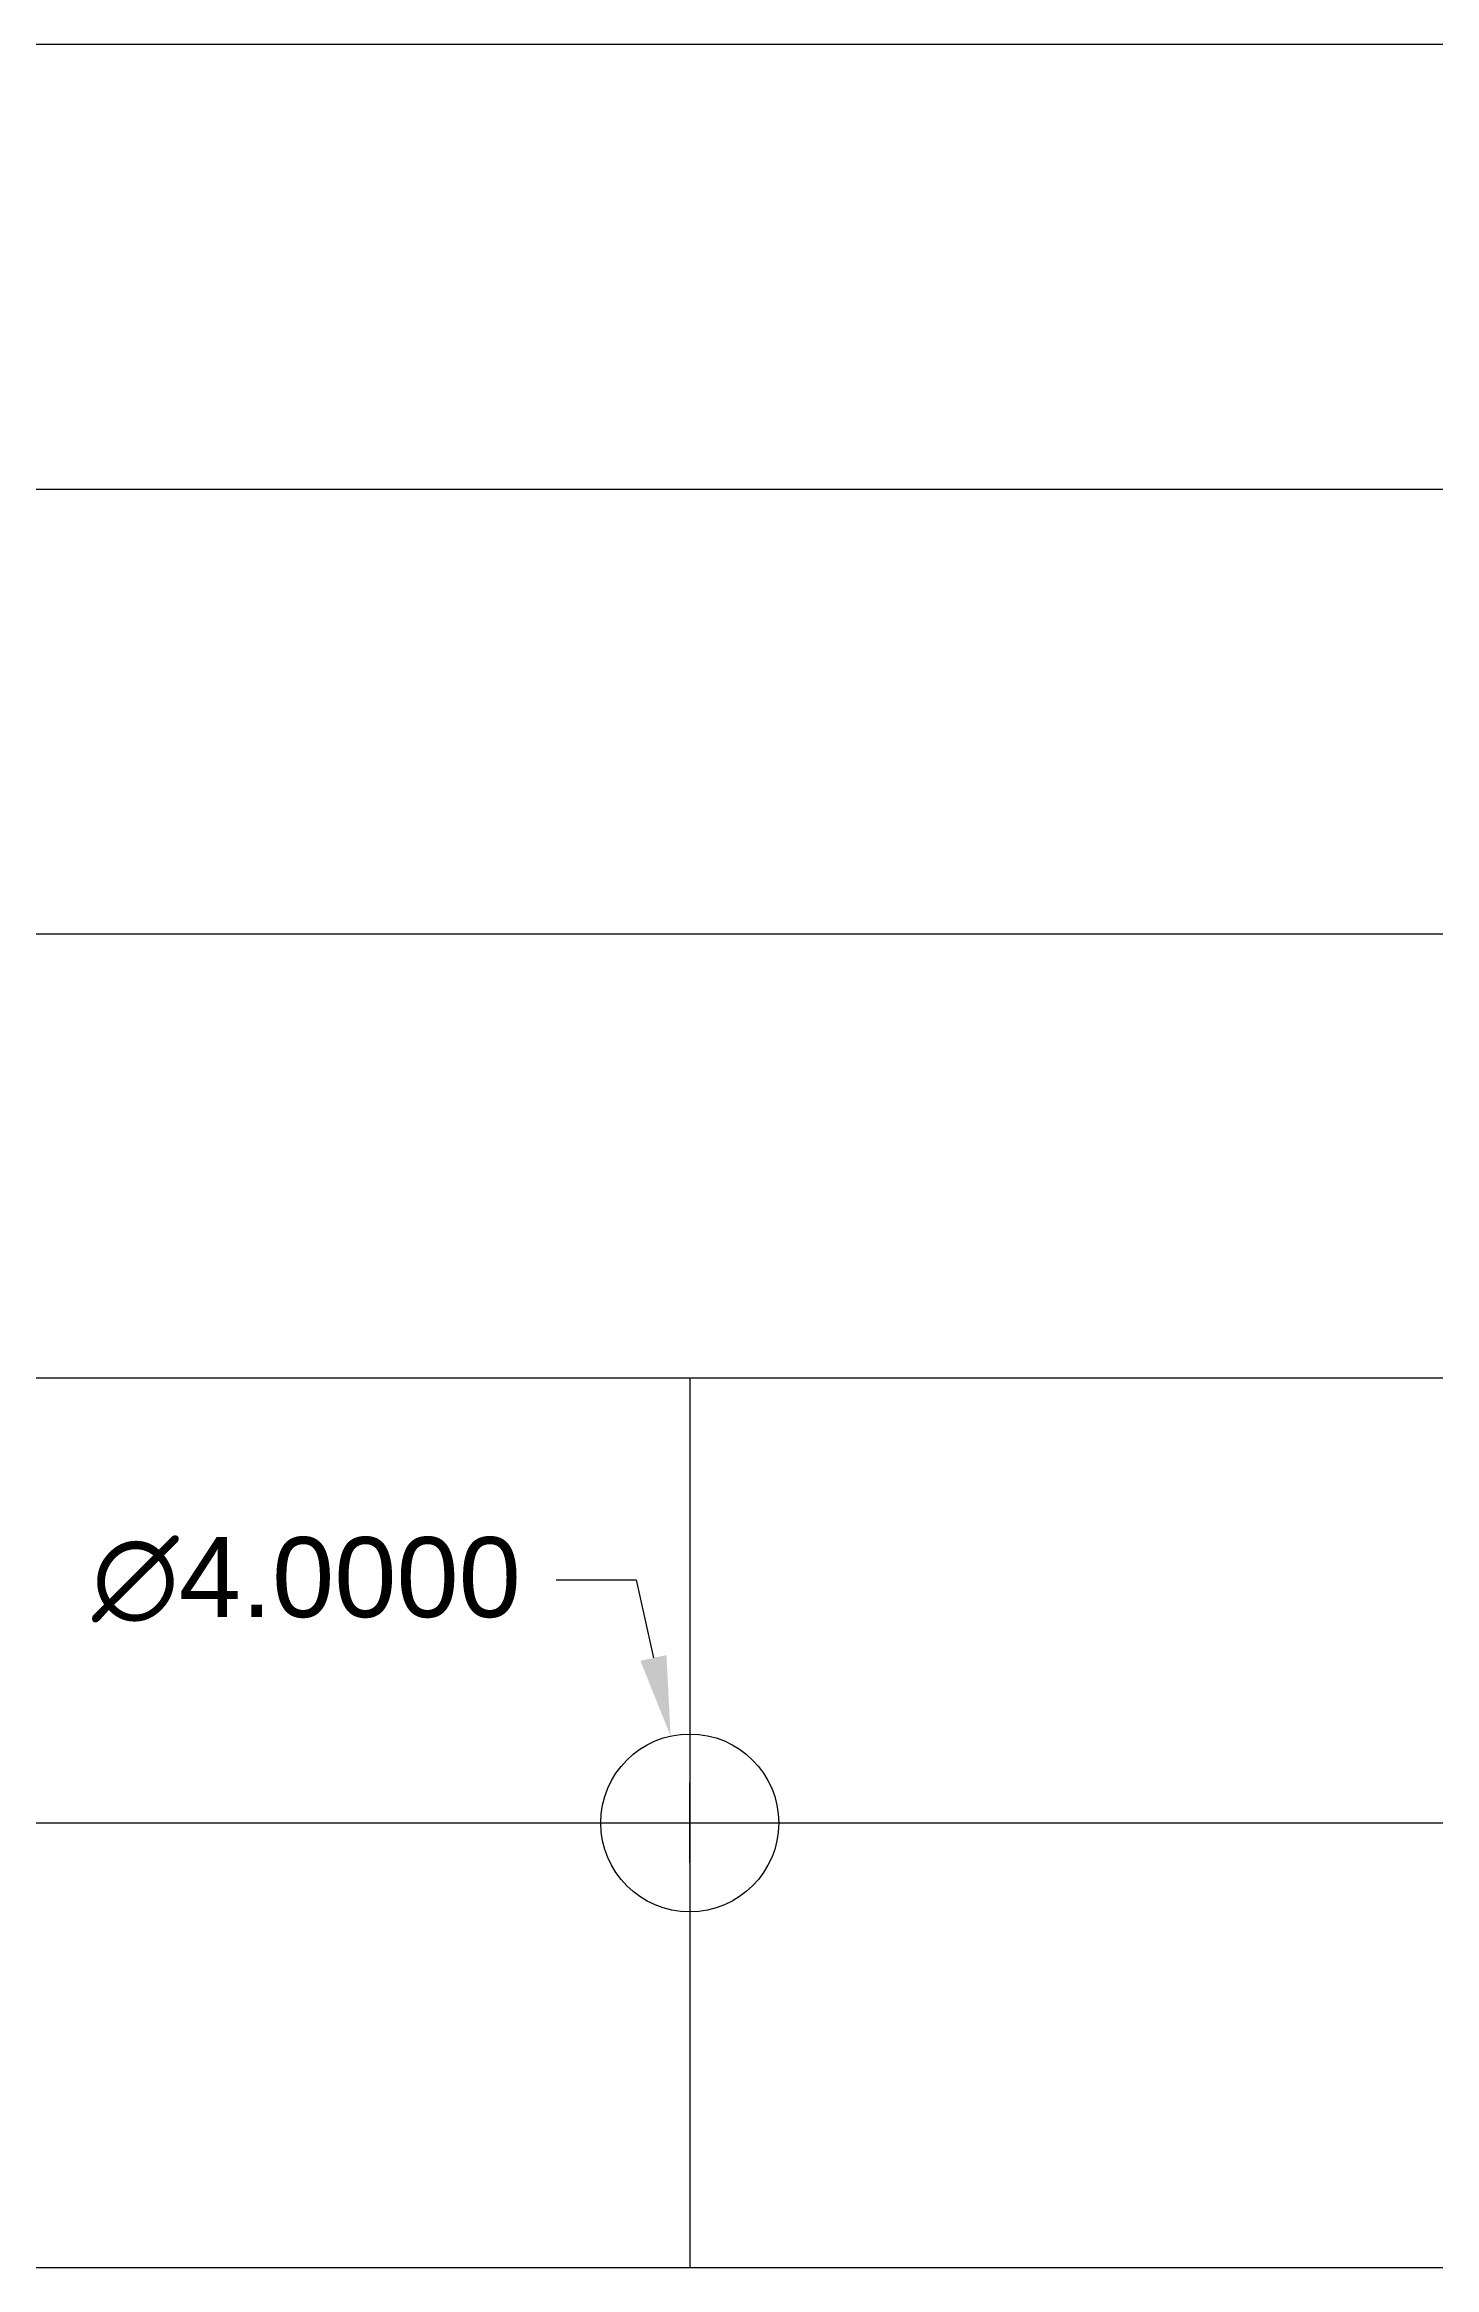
# Model space of a CAD drawing. Header units: inches. Extents: x -1 to 125, y 0 to 80.
# Drawn here: x 30.5 to 61.7, y 0 to 50 of the extents above; entities that cross this region are included whole.
import ezdxf

# ---------------------------------------------------------------- set-up
doc = ezdxf.new("R2010")
doc.units = ezdxf.units.IN
doc.header["$MEASUREMENT"] = 0
for name, color, linetype in [('Case', 7, 'Continuous'), ('Guide', 5, 'Continuous'), ('Hole', 7, 'Continuous')]:
    doc.layers.add(name, color=color, linetype=linetype)
doc.styles.get("Standard").update_dxf_attribs({"font": 'arial.ttf'})
doc.dimstyles.new('Annotative', dxfattribs={"dimscale": 0, "dimtxt": 0.18, "dimasz": 0.18, "dimexe": 0.18, "dimexo": 0.0625, "dimgap": 0.09, "dimtad": 0, "dimtih": 1, "dimtoh": 1, "dimdec": 4, "dimzin": 0, "dimdsep": 46, "dimtxsty": 'Standard', "dimcen": 0.09, "dimadec": 0, "dimazin": 0, "dimtfac": 1, "dimtdec": 4, "dimtofl": 0, "dimtmove": 0, "dimatfit": 3, "dimfxl": 1, "dimtolj": 1, "dimtzin": 0, "dimarcsym": 0})

# ---------------------------------------------------------------- blocks, each defined once
blk = doc.blocks.new('*D5')
at = {"layer": 'Defpoints', "color": 0, "transparency": 16777216}
for p in [(44.57, 11.953), (45.43, 8.047)]:
    blk.add_point(p, dxfattribs=at)
at = {"layer": 'Hole', "color": 0, "lineweight": -2, "transparency": 16777216}
for p, q in [((41.997, 15.469), (43.797, 15.469)), ((43.797, 15.469), (44.184, 13.711)), ((45, 9.1), (45, 10.9)), ((44.1, 10), (45.9, 10))]:
    blk.add_line(p, q, dxfattribs=at)
at = {"layer": 'Hole', "color": 0, "transparency": 16777216}
blk.add_solid([(44.477, 13.776), (43.891, 13.647), (44.57, 11.953)], dxfattribs=at)
at = {"layer": 'Hole', "color": 0, "transparency": 16777216, "insert": (36.385, 15.469), "char_height": 1.8, "attachment_point": 5}
blk.add_mtext('\\A1;∅4.0000', dxfattribs=at)

msp = doc.modelspace()

# ---------------------------------------------------------------- linework, layer by layer
at = {"layer": 'Case'}
for points in [[(0, 30), (125, 30), (125, 50), (0, 50)], [(0, 0), (110, 0), (110, 20), (0, 20)]]:
    msp.add_lwpolyline(points, close=True, dxfattribs=at)
at = {"layer": 'Guide'}
for p, q in [((0, 40), (125, 40)), ((45, 20), (45, 0)), ((0, 10), (110, 10))]:
    msp.add_line(p, q, dxfattribs=at)
at = {"layer": 'Hole'}
msp.add_circle((45, 10), 2, dxfattribs=at)

# ---------------------------------------------------------------- dimensions: what is measured, and where the dimension line sits
dim = msp.add_diameter_dim_2p(p1=(45.42966, 8.0467), p2=(44.57034, 11.9533), dimstyle='Annotative', dxfattribs=at)
dim.commit()
dim.dimension.update_dxf_attribs({"geometry": '*D5', "text_midpoint": (36.38454, 15.46925)})

doc.saveas('drawing.dxf')
